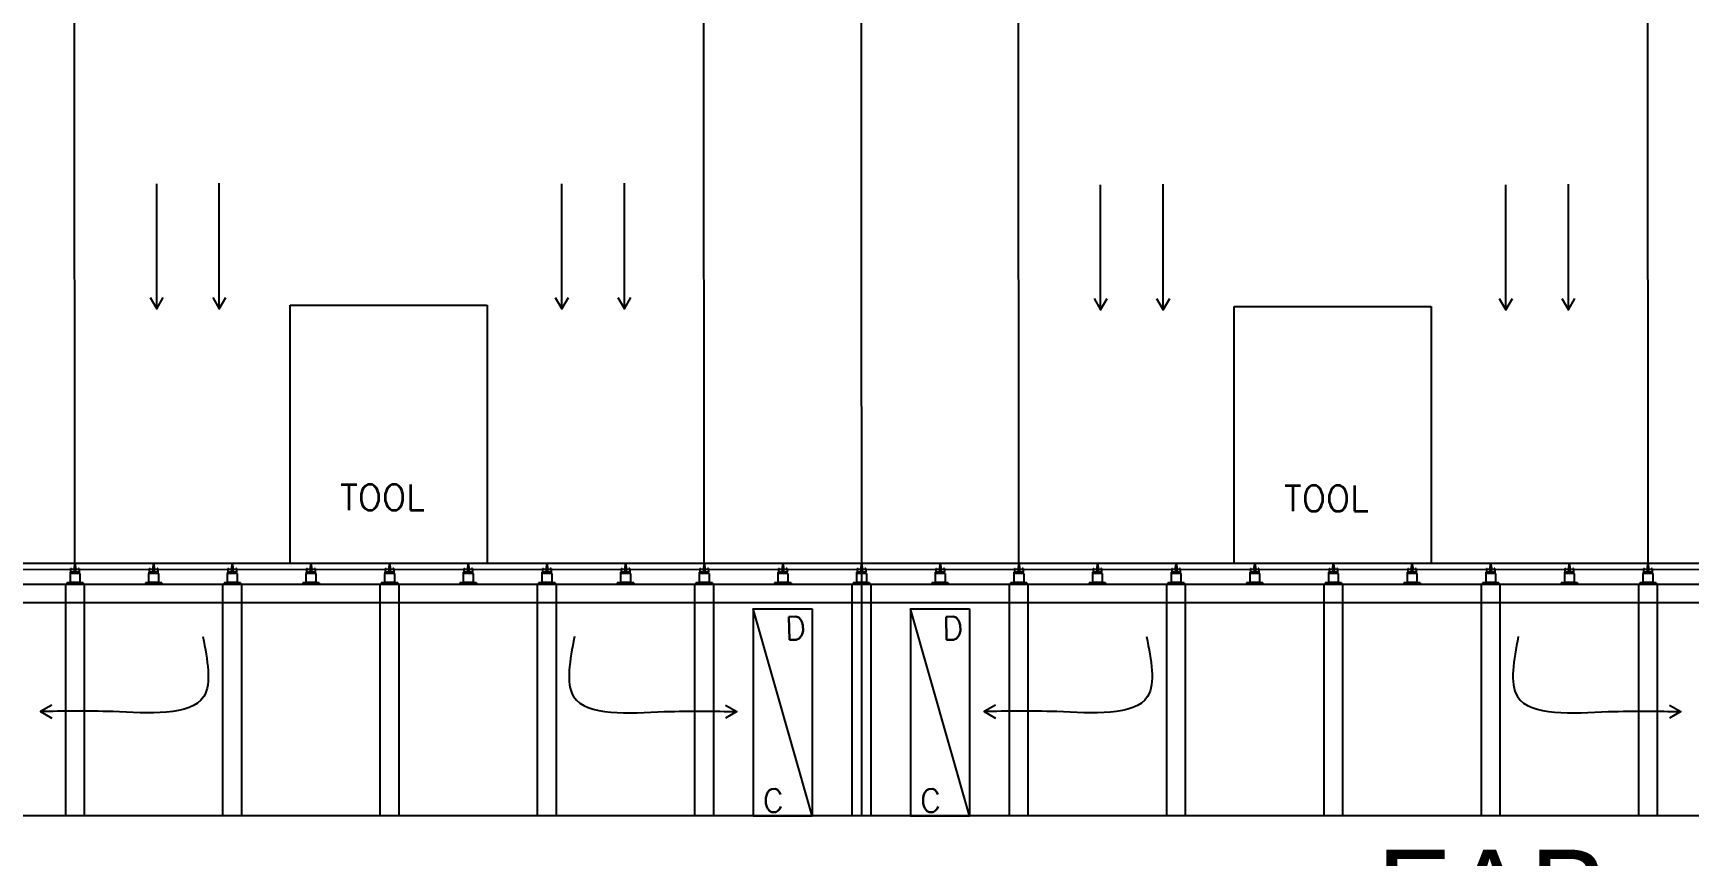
# Model space of a CAD drawing. Header units: millimetres. Extents: x -4 to 727, y 2288 to 2890.
# Drawn here: x 229.6 to 374.5, y 2411.8 to 2483.8 of the extents above; entities that cross this region are included whole.
import ezdxf
from ezdxf.enums import TextEntityAlignment as Align

# ---------------------------------------------------------------- set-up
doc = ezdxf.new("R2010")
doc.units = ezdxf.units.MM
for name, color, linetype in [('A-DETL-01', 1, 'Continuous'), ('M-CEQPM-MAU', 22, 'Continuous'), ('M-HVAC-CMDUCT', 150, 'Continuous'), ('txt', 2, 'Continuous')]:
    doc.layers.add(name, color=color, linetype=linetype)
doc.styles.add('AA-TXT', font='isocp.shx', dxfattribs={"bigfont": 'chineset.shx'})
doc.styles.add('STDTEXT', font='simplex.shx', dxfattribs={"bigfont": 'china.shx'})
doc.dimstyles.new('10-dim', dxfattribs={"dimscale": 10, "dimtxt": 0.25, "dimasz": 0.1, "dimexe": 0.1, "dimexo": 0.1, "dimgap": 0.05, "dimtad": 1, "dimdec": 0, "dimlfac": 100, "dimdsep": 46, "dimtxsty": 'AA-TXT', "dimblk": 'DOT', "dimcen": 2, "dimclrd": 256, "dimclre": 256, "dimclrt": 256, "dimazin": 0, "dimtfac": 1, "dimtdec": 0, "dimtix": 1, "dimtmove": 2, "dimatfit": 3, "dimldrblk": 'CIR', "dimfxl": 1, "dimtvp": 1, "dimtolj": 1, "dimtzin": 0, "dimarcsym": 0})

# ---------------------------------------------------------------- blocks, each defined once
blk = doc.blocks.new('_DOT')
at = {"color": 0, "linetype": 'ByBlock'}
blk.add_line((-0.5, 0), (-1, 0), dxfattribs=at)
at = {"color": 0, "linetype": 'ByBlock', "const_width": 0.5}
blk.add_lwpolyline([(-0.25, 0, 1), (0.25, 0, 1)], format="xyb", close=True, dxfattribs=at)
blk = doc.blocks.new('*D12')
at = {"layer": 'DEFPOINTS', "color": 0, "transparency": 16777216}
for p in [(137.27, 2415.3), (577.45, 2415.3), (577.45, 2404.34)]:
    blk.add_point(p, dxfattribs=at)
at = {"layer": 'txt', "lineweight": -2, "transparency": 16777216}
for p, q in [((137.27, 2412.3), (137.27, 2401.34)), ((577.45, 2412.3), (577.45, 2401.34)), ((140.27, 2404.34), (574.45, 2404.34))]:
    blk.add_line(p, q, dxfattribs=at)
at = {"layer": 'txt', "lineweight": -2, "transparency": 16777216, "xscale": 3, "yscale": 3, "zscale": 3, "rotation": 180}
blk.add_blockref('_DOT', (137.27, 2404.34), dxfattribs=at)
at = {"layer": 'txt', "lineweight": -2, "transparency": 16777216, "xscale": 3, "yscale": 3, "zscale": 3}
blk.add_blockref('_DOT', (577.45, 2404.34), dxfattribs=at)
at = {"layer": 'txt', "transparency": 16777216, "insert": (357.36, 2408.59), "char_height": 7.5, "attachment_point": 5, "style": 'AA-TXT'}
blk.add_mtext('\\A1;{\\fArial|b0|i0|c0|p34;FAB', dxfattribs=at)
blk = doc.blocks.new('CIR')
at = {"color": 0}
blk.add_line((1, 0), (-1, 0), dxfattribs=at)
at = {"color": 3}
blk.add_circle((0, 0), 0.5, dxfattribs=at)

msp = doc.modelspace()

# ---------------------------------------------------------------- linework, layer by layer
at = {"layer": 'A-DETL-01', "linetype": 'Continuous'}
msp.add_lwpolyline([(577.451, 2858.821), (577.451, 2415.304), (137.266, 2415.304), (137.266, 2858.821)], close=True, dxfattribs=at)
at = {"layer": 'M-CEQPM-MAU'}
for p, q in [((301.974, 2606.445), (302.105, 2415.257)), ((252.092, 2437.482), (252.092, 2459.982)), ((252.092, 2459.982), (269.315, 2459.982)), ((269.315, 2459.982), (269.315, 2437.482)), ((334.727, 2437.379), (334.727, 2459.879)), ((334.727, 2459.879), (351.95, 2459.879)), ((351.95, 2459.879), (351.95, 2437.379))]:
    msp.add_line(p, q, dxfattribs=at)
at = {"layer": 'M-CEQPM-MAU', "ltscale": 0.1}
for p, q in [((233.24, 2437.444), (233.163, 2551.628)), ((288.32, 2437.444), (288.243, 2551.665)), ((315.875, 2437.397), (315.798, 2551.581)), ((370.955, 2437.397), (370.878, 2551.618)), ((137.266, 2437.38), (577.451, 2437.459)), ((577.451, 2436.886), (137.266, 2436.807)), ((233.636, 2436.635), (232.843, 2436.635)), ((232.843, 2436.513), (232.843, 2436.635)), ((232.865, 2436.929), (232.939, 2436.929)), ((232.865, 2436.929), (232.865, 2436.635)), ((232.939, 2436.929), (232.939, 2436.869)), ((233.193, 2436.869), (232.939, 2436.869)), ((233.24, 2437.444), (233.148, 2436.869)), ((233.196, 2436.929), (233.182, 2436.635)), ((233.283, 2436.929), (233.196, 2436.929)), ((233.24, 2437.444), (233.332, 2436.869)), ((233.283, 2436.929), (233.298, 2436.635)), ((233.541, 2436.869), (233.286, 2436.869)), ((233.541, 2436.929), (233.541, 2436.869)), ((233.614, 2436.929), (233.541, 2436.929)), ((233.614, 2436.929), (233.614, 2436.635)), ((233.636, 2436.513), (233.636, 2436.635)), ((240.521, 2436.635), (239.728, 2436.635)), ((239.728, 2436.513), (239.728, 2436.635)), ((239.75, 2436.929), (239.824, 2436.929)), ((239.75, 2436.929), (239.75, 2436.635)), ((239.824, 2436.929), (239.824, 2436.869)), ((240.078, 2436.869), (239.824, 2436.869)), ((240.125, 2437.444), (240.033, 2436.869)), ((240.081, 2436.929), (240.067, 2436.635)), ((240.168, 2436.929), (240.081, 2436.929)), ((240.125, 2437.444), (240.217, 2436.869)), ((240.168, 2436.929), (240.183, 2436.635)), ((240.426, 2436.869), (240.171, 2436.869)), ((240.426, 2436.929), (240.426, 2436.869)), ((240.499, 2436.929), (240.426, 2436.929)), ((240.499, 2436.929), (240.499, 2436.635)), ((240.521, 2436.513), (240.521, 2436.635)), ((247.406, 2436.635), (246.613, 2436.635)), ((246.613, 2436.513), (246.613, 2436.635)), ((246.635, 2436.929), (246.709, 2436.929)), ((246.635, 2436.929), (246.635, 2436.635)), ((246.709, 2436.929), (246.709, 2436.869)), ((246.963, 2436.869), (246.709, 2436.869)), ((247.01, 2437.444), (246.918, 2436.869)), ((246.966, 2436.929), (246.952, 2436.635)), ((247.053, 2436.929), (246.966, 2436.929)), ((247.01, 2437.444), (247.102, 2436.869)), ((247.053, 2436.929), (247.068, 2436.635)), ((247.311, 2436.869), (247.056, 2436.869)), ((247.311, 2436.929), (247.311, 2436.869)), ((247.384, 2436.929), (247.311, 2436.929)), ((247.384, 2436.929), (247.384, 2436.635)), ((247.406, 2436.513), (247.406, 2436.635)), ((254.291, 2436.635), (253.498, 2436.635)), ((253.498, 2436.513), (253.498, 2436.635)), ((253.52, 2436.929), (253.594, 2436.929)), ((253.52, 2436.929), (253.52, 2436.635)), ((253.594, 2436.929), (253.594, 2436.869)), ((253.848, 2436.869), (253.594, 2436.869)), ((253.895, 2437.444), (253.803, 2436.869)), ((253.851, 2436.929), (253.837, 2436.635)), ((253.938, 2436.929), (253.851, 2436.929)), ((253.895, 2437.444), (253.987, 2436.869)), ((253.938, 2436.929), (253.953, 2436.635)), ((254.196, 2436.869), (253.941, 2436.869)), ((254.196, 2436.929), (254.196, 2436.869)), ((254.269, 2436.929), (254.196, 2436.929)), ((254.269, 2436.929), (254.269, 2436.635)), ((254.291, 2436.513), (254.291, 2436.635)), ((261.176, 2436.635), (260.383, 2436.635)), ((260.383, 2436.513), (260.383, 2436.635)), ((260.405, 2436.929), (260.479, 2436.929)), ((260.405, 2436.929), (260.405, 2436.635)), ((260.479, 2436.929), (260.479, 2436.869)), ((260.733, 2436.869), (260.479, 2436.869)), ((260.78, 2437.444), (260.688, 2436.869)), ((260.736, 2436.929), (260.722, 2436.635)), ((260.823, 2436.929), (260.736, 2436.929)), ((260.78, 2437.444), (260.872, 2436.869)), ((260.823, 2436.929), (260.838, 2436.635)), ((261.081, 2436.869), (260.826, 2436.869)), ((261.081, 2436.929), (261.081, 2436.869)), ((261.154, 2436.929), (261.081, 2436.929)), ((261.154, 2436.929), (261.154, 2436.635)), ((261.176, 2436.513), (261.176, 2436.635)), ((268.061, 2436.635), (267.268, 2436.635)), ((267.268, 2436.513), (267.268, 2436.635)), ((267.29, 2436.929), (267.364, 2436.929)), ((267.29, 2436.929), (267.29, 2436.635)), ((267.364, 2436.929), (267.364, 2436.869)), ((267.618, 2436.869), (267.364, 2436.869)), ((267.665, 2437.444), (267.573, 2436.869)), ((267.621, 2436.929), (267.607, 2436.635)), ((267.708, 2436.929), (267.621, 2436.929)), ((267.665, 2437.444), (267.757, 2436.869)), ((267.708, 2436.929), (267.723, 2436.635)), ((267.966, 2436.869), (267.711, 2436.869)), ((267.966, 2436.929), (267.966, 2436.869)), ((268.039, 2436.929), (267.966, 2436.929)), ((268.039, 2436.929), (268.039, 2436.635)), ((268.061, 2436.513), (268.061, 2436.635)), ((274.946, 2436.635), (274.153, 2436.635)), ((274.153, 2436.513), (274.153, 2436.635)), ((274.175, 2436.929), (274.249, 2436.929)), ((274.175, 2436.929), (274.175, 2436.635)), ((274.249, 2436.929), (274.249, 2436.869)), ((274.503, 2436.869), (274.249, 2436.869)), ((274.55, 2437.444), (274.458, 2436.869)), ((274.506, 2436.929), (274.492, 2436.635)), ((274.593, 2436.929), (274.506, 2436.929)), ((274.55, 2437.444), (274.642, 2436.869)), ((274.593, 2436.929), (274.608, 2436.635)), ((274.851, 2436.869), (274.596, 2436.869)), ((274.851, 2436.929), (274.851, 2436.869)), ((274.924, 2436.929), (274.851, 2436.929)), ((274.924, 2436.929), (274.924, 2436.635)), ((274.946, 2436.513), (274.946, 2436.635)), ((281.831, 2436.635), (281.038, 2436.635)), ((281.038, 2436.513), (281.038, 2436.635)), ((281.06, 2436.929), (281.134, 2436.929)), ((281.06, 2436.929), (281.06, 2436.635)), ((281.134, 2436.929), (281.134, 2436.869)), ((281.388, 2436.869), (281.134, 2436.869)), ((281.435, 2437.444), (281.343, 2436.869)), ((281.391, 2436.929), (281.377, 2436.635)), ((281.478, 2436.929), (281.391, 2436.929)), ((281.435, 2437.444), (281.527, 2436.869)), ((281.478, 2436.929), (281.493, 2436.635)), ((281.736, 2436.869), (281.481, 2436.869)), ((281.736, 2436.929), (281.736, 2436.869)), ((281.809, 2436.929), (281.736, 2436.929)), ((281.809, 2436.929), (281.809, 2436.635)), ((281.831, 2436.513), (281.831, 2436.635)), ((288.716, 2436.635), (287.923, 2436.635)), ((287.923, 2436.513), (287.923, 2436.635)), ((287.945, 2436.929), (288.019, 2436.929)), ((287.945, 2436.929), (287.945, 2436.635)), ((288.019, 2436.929), (288.019, 2436.869)), ((288.273, 2436.869), (288.019, 2436.869)), ((288.32, 2437.444), (288.228, 2436.869)), ((288.276, 2436.929), (288.262, 2436.635)), ((288.363, 2436.929), (288.276, 2436.929)), ((288.32, 2437.444), (288.412, 2436.869)), ((288.363, 2436.929), (288.378, 2436.635)), ((288.621, 2436.869), (288.366, 2436.869)), ((288.621, 2436.929), (288.621, 2436.869)), ((288.694, 2436.929), (288.621, 2436.929)), ((288.694, 2436.929), (288.694, 2436.635)), ((288.716, 2436.513), (288.716, 2436.635)), ((295.601, 2436.635), (294.808, 2436.635)), ((294.808, 2436.513), (294.808, 2436.635)), ((294.83, 2436.929), (294.904, 2436.929)), ((294.83, 2436.929), (294.83, 2436.635)), ((294.904, 2436.929), (294.904, 2436.869)), ((295.158, 2436.869), (294.904, 2436.869)), ((295.205, 2437.444), (295.113, 2436.869)), ((295.161, 2436.929), (295.147, 2436.635)), ((295.248, 2436.929), (295.161, 2436.929)), ((295.205, 2437.444), (295.297, 2436.869)), ((295.248, 2436.929), (295.263, 2436.635)), ((295.506, 2436.869), (295.251, 2436.869)), ((295.506, 2436.929), (295.506, 2436.869)), ((295.579, 2436.929), (295.506, 2436.929)), ((295.579, 2436.929), (295.579, 2436.635)), ((295.601, 2436.513), (295.601, 2436.635)), ((302.486, 2436.635), (301.693, 2436.635)), ((301.693, 2436.513), (301.693, 2436.635)), ((301.715, 2436.929), (301.789, 2436.929)), ((301.715, 2436.929), (301.715, 2436.635)), ((301.789, 2436.929), (301.789, 2436.869)), ((302.043, 2436.869), (301.789, 2436.869)), ((302.09, 2437.444), (301.998, 2436.869)), ((302.046, 2436.929), (302.032, 2436.635)), ((302.133, 2436.929), (302.046, 2436.929)), ((302.09, 2437.444), (302.182, 2436.869)), ((302.133, 2436.929), (302.148, 2436.635)), ((302.391, 2436.869), (302.136, 2436.869)), ((302.391, 2436.929), (302.391, 2436.869)), ((302.464, 2436.929), (302.391, 2436.929)), ((302.464, 2436.929), (302.464, 2436.635)), ((302.486, 2436.513), (302.486, 2436.635)), ((309.371, 2436.635), (308.578, 2436.635)), ((308.578, 2436.513), (308.578, 2436.635)), ((308.6, 2436.929), (308.674, 2436.929)), ((308.6, 2436.929), (308.6, 2436.635)), ((308.674, 2436.929), (308.674, 2436.869)), ((308.928, 2436.869), (308.674, 2436.869)), ((308.975, 2437.444), (308.883, 2436.869)), ((308.931, 2436.929), (308.917, 2436.635)), ((309.018, 2436.929), (308.931, 2436.929)), ((308.975, 2437.444), (309.067, 2436.869)), ((309.018, 2436.929), (309.033, 2436.635)), ((309.276, 2436.869), (309.021, 2436.869)), ((309.276, 2436.929), (309.276, 2436.869)), ((309.349, 2436.929), (309.276, 2436.929)), ((309.349, 2436.929), (309.349, 2436.635)), ((309.371, 2436.513), (309.371, 2436.635)), ((316.256, 2436.635), (315.463, 2436.635)), ((315.463, 2436.513), (315.463, 2436.635)), ((315.485, 2436.929), (315.559, 2436.929)), ((315.485, 2436.929), (315.485, 2436.635)), ((315.559, 2436.929), (315.559, 2436.869)), ((315.813, 2436.869), (315.559, 2436.869)), ((315.86, 2437.444), (315.768, 2436.869)), ((315.816, 2436.929), (315.802, 2436.635)), ((315.903, 2436.929), (315.816, 2436.929)), ((315.86, 2437.444), (315.952, 2436.869)), ((315.903, 2436.929), (315.918, 2436.635)), ((316.161, 2436.869), (315.906, 2436.869)), ((316.161, 2436.929), (316.161, 2436.869)), ((316.234, 2436.929), (316.161, 2436.929)), ((316.234, 2436.929), (316.234, 2436.635)), ((316.256, 2436.513), (316.256, 2436.635)), ((323.141, 2436.635), (322.348, 2436.635)), ((322.348, 2436.513), (322.348, 2436.635)), ((322.37, 2436.929), (322.444, 2436.929)), ((322.37, 2436.929), (322.37, 2436.635)), ((322.444, 2436.929), (322.444, 2436.869)), ((322.698, 2436.869), (322.444, 2436.869)), ((322.745, 2437.444), (322.653, 2436.869)), ((322.701, 2436.929), (322.687, 2436.635)), ((322.788, 2436.929), (322.701, 2436.929)), ((322.745, 2437.444), (322.837, 2436.869)), ((322.788, 2436.929), (322.803, 2436.635)), ((323.046, 2436.869), (322.791, 2436.869)), ((323.046, 2436.929), (323.046, 2436.869)), ((323.119, 2436.929), (323.046, 2436.929)), ((323.119, 2436.929), (323.119, 2436.635)), ((323.141, 2436.513), (323.141, 2436.635)), ((330.026, 2436.635), (329.233, 2436.635)), ((329.233, 2436.513), (329.233, 2436.635)), ((329.255, 2436.929), (329.329, 2436.929)), ((329.255, 2436.929), (329.255, 2436.635)), ((329.329, 2436.929), (329.329, 2436.869)), ((329.583, 2436.869), (329.329, 2436.869)), ((329.63, 2437.444), (329.538, 2436.869)), ((329.586, 2436.929), (329.572, 2436.635)), ((329.673, 2436.929), (329.586, 2436.929)), ((329.63, 2437.444), (329.722, 2436.869)), ((329.673, 2436.929), (329.688, 2436.635)), ((329.931, 2436.869), (329.676, 2436.869)), ((329.931, 2436.929), (329.931, 2436.869)), ((330.004, 2436.929), (329.931, 2436.929)), ((330.004, 2436.929), (330.004, 2436.635)), ((330.026, 2436.513), (330.026, 2436.635)), ((336.911, 2436.635), (336.118, 2436.635)), ((336.118, 2436.513), (336.118, 2436.635)), ((336.14, 2436.929), (336.214, 2436.929)), ((336.14, 2436.929), (336.14, 2436.635)), ((336.214, 2436.929), (336.214, 2436.869)), ((336.468, 2436.869), (336.214, 2436.869)), ((336.515, 2437.444), (336.423, 2436.869)), ((336.471, 2436.929), (336.457, 2436.635)), ((336.558, 2436.929), (336.471, 2436.929)), ((336.515, 2437.444), (336.607, 2436.869)), ((336.558, 2436.929), (336.573, 2436.635)), ((336.816, 2436.869), (336.561, 2436.869)), ((336.816, 2436.929), (336.816, 2436.869)), ((336.889, 2436.929), (336.816, 2436.929)), ((336.889, 2436.929), (336.889, 2436.635)), ((336.911, 2436.513), (336.911, 2436.635)), ((343.796, 2436.635), (343.003, 2436.635)), ((343.003, 2436.513), (343.003, 2436.635)), ((343.025, 2436.929), (343.099, 2436.929)), ((343.025, 2436.929), (343.025, 2436.635)), ((343.099, 2436.929), (343.099, 2436.869)), ((343.353, 2436.869), (343.099, 2436.869)), ((343.4, 2437.444), (343.308, 2436.869)), ((343.356, 2436.929), (343.342, 2436.635)), ((343.443, 2436.929), (343.356, 2436.929)), ((343.4, 2437.444), (343.492, 2436.869)), ((343.443, 2436.929), (343.458, 2436.635)), ((343.701, 2436.869), (343.446, 2436.869)), ((343.701, 2436.929), (343.701, 2436.869)), ((343.774, 2436.929), (343.701, 2436.929)), ((343.774, 2436.929), (343.774, 2436.635)), ((343.796, 2436.513), (343.796, 2436.635)), ((350.681, 2436.635), (349.888, 2436.635)), ((349.888, 2436.513), (349.888, 2436.635)), ((349.91, 2436.929), (349.984, 2436.929)), ((349.91, 2436.929), (349.91, 2436.635)), ((349.984, 2436.929), (349.984, 2436.869)), ((350.238, 2436.869), (349.984, 2436.869)), ((350.285, 2437.444), (350.193, 2436.869)), ((350.241, 2436.929), (350.227, 2436.635)), ((350.328, 2436.929), (350.241, 2436.929)), ((350.285, 2437.444), (350.377, 2436.869)), ((350.328, 2436.929), (350.343, 2436.635)), ((350.586, 2436.869), (350.331, 2436.869)), ((350.586, 2436.929), (350.586, 2436.869)), ((350.659, 2436.929), (350.586, 2436.929)), ((350.659, 2436.929), (350.659, 2436.635)), ((350.681, 2436.513), (350.681, 2436.635)), ((357.566, 2436.635), (356.773, 2436.635)), ((356.773, 2436.513), (356.773, 2436.635)), ((356.795, 2436.929), (356.869, 2436.929)), ((356.795, 2436.929), (356.795, 2436.635)), ((356.869, 2436.929), (356.869, 2436.869)), ((357.123, 2436.869), (356.869, 2436.869)), ((357.17, 2437.444), (357.078, 2436.869)), ((357.126, 2436.929), (357.112, 2436.635)), ((357.213, 2436.929), (357.126, 2436.929)), ((357.17, 2437.444), (357.262, 2436.869)), ((357.213, 2436.929), (357.228, 2436.635)), ((357.471, 2436.869), (357.216, 2436.869)), ((357.471, 2436.929), (357.471, 2436.869)), ((357.544, 2436.929), (357.471, 2436.929)), ((357.544, 2436.929), (357.544, 2436.635)), ((357.566, 2436.513), (357.566, 2436.635)), ((364.451, 2436.635), (363.658, 2436.635)), ((363.658, 2436.513), (363.658, 2436.635)), ((363.68, 2436.929), (363.754, 2436.929)), ((363.68, 2436.929), (363.68, 2436.635)), ((363.754, 2436.929), (363.754, 2436.869)), ((364.008, 2436.869), (363.754, 2436.869)), ((364.055, 2437.444), (363.963, 2436.869)), ((364.011, 2436.929), (363.997, 2436.635)), ((364.098, 2436.929), (364.011, 2436.929)), ((364.055, 2437.444), (364.147, 2436.869)), ((364.098, 2436.929), (364.113, 2436.635)), ((364.356, 2436.869), (364.101, 2436.869)), ((364.356, 2436.929), (364.356, 2436.869)), ((364.429, 2436.929), (364.356, 2436.929)), ((364.429, 2436.929), (364.429, 2436.635)), ((364.451, 2436.513), (364.451, 2436.635)), ((371.336, 2436.635), (370.543, 2436.635)), ((370.543, 2436.513), (370.543, 2436.635)), ((370.565, 2436.929), (370.639, 2436.929)), ((370.565, 2436.929), (370.565, 2436.635)), ((370.639, 2436.929), (370.639, 2436.869)), ((370.893, 2436.869), (370.639, 2436.869)), ((370.94, 2437.444), (370.848, 2436.869)), ((370.896, 2436.929), (370.882, 2436.635)), ((370.983, 2436.929), (370.896, 2436.929)), ((370.94, 2437.444), (371.032, 2436.869)), ((370.983, 2436.929), (370.998, 2436.635)), ((371.241, 2436.869), (370.986, 2436.869)), ((371.241, 2436.929), (371.241, 2436.869)), ((371.314, 2436.929), (371.241, 2436.929)), ((371.314, 2436.929), (371.314, 2436.635)), ((371.336, 2436.513), (371.336, 2436.635)), ((233.96, 2435.678), (232.52, 2435.678)), ((232.52, 2435.678), (232.52, 2435.561)), ((233.96, 2435.561), (232.52, 2435.561)), ((232.808, 2436.513), (232.808, 2435.752)), ((233.672, 2436.513), (232.808, 2436.513)), ((232.808, 2435.752), (233.672, 2435.752)), ((232.855, 2435.752), (232.855, 2435.682)), ((233.625, 2435.752), (233.625, 2435.678)), ((233.672, 2436.513), (233.672, 2435.752)), ((233.96, 2435.678), (233.96, 2435.561)), ((240.845, 2435.678), (239.405, 2435.678)), ((239.405, 2435.678), (239.405, 2435.561)), ((240.845, 2435.561), (239.405, 2435.561)), ((239.693, 2436.513), (239.693, 2435.752)), ((240.557, 2436.513), (239.693, 2436.513)), ((239.693, 2435.752), (240.557, 2435.752)), ((239.74, 2435.752), (239.74, 2435.682)), ((240.51, 2435.752), (240.51, 2435.678)), ((240.557, 2436.513), (240.557, 2435.752)), ((240.845, 2435.678), (240.845, 2435.561)), ((247.73, 2435.678), (246.29, 2435.678)), ((246.29, 2435.678), (246.29, 2435.561)), ((247.73, 2435.561), (246.29, 2435.561)), ((246.578, 2436.513), (246.578, 2435.752)), ((247.442, 2436.513), (246.578, 2436.513)), ((246.578, 2435.752), (247.442, 2435.752)), ((246.625, 2435.752), (246.625, 2435.682)), ((247.395, 2435.752), (247.395, 2435.678)), ((247.442, 2436.513), (247.442, 2435.752)), ((247.73, 2435.678), (247.73, 2435.561)), ((254.615, 2435.678), (253.175, 2435.678)), ((253.175, 2435.678), (253.175, 2435.561)), ((254.615, 2435.561), (253.175, 2435.561)), ((253.463, 2436.513), (253.463, 2435.752)), ((254.327, 2436.513), (253.463, 2436.513)), ((253.463, 2435.752), (254.327, 2435.752)), ((253.51, 2435.752), (253.51, 2435.682)), ((254.28, 2435.752), (254.28, 2435.678)), ((254.327, 2436.513), (254.327, 2435.752)), ((254.615, 2435.678), (254.615, 2435.561)), ((261.5, 2435.678), (260.06, 2435.678)), ((260.06, 2435.678), (260.06, 2435.561)), ((261.5, 2435.561), (260.06, 2435.561)), ((260.348, 2436.513), (260.348, 2435.752)), ((261.212, 2436.513), (260.348, 2436.513)), ((260.348, 2435.752), (261.212, 2435.752)), ((260.395, 2435.752), (260.395, 2435.682)), ((261.165, 2435.752), (261.165, 2435.678)), ((261.212, 2436.513), (261.212, 2435.752)), ((261.5, 2435.678), (261.5, 2435.561)), ((268.385, 2435.678), (266.945, 2435.678)), ((266.945, 2435.678), (266.945, 2435.561)), ((268.385, 2435.561), (266.945, 2435.561)), ((267.233, 2436.513), (267.233, 2435.752)), ((268.097, 2436.513), (267.233, 2436.513)), ((267.233, 2435.752), (268.097, 2435.752)), ((267.28, 2435.752), (267.28, 2435.682)), ((268.05, 2435.752), (268.05, 2435.678)), ((268.097, 2436.513), (268.097, 2435.752)), ((268.385, 2435.678), (268.385, 2435.561)), ((275.27, 2435.678), (273.83, 2435.678)), ((273.83, 2435.678), (273.83, 2435.561)), ((275.27, 2435.561), (273.83, 2435.561)), ((274.118, 2436.513), (274.118, 2435.752)), ((274.982, 2436.513), (274.118, 2436.513)), ((274.118, 2435.752), (274.982, 2435.752)), ((274.165, 2435.752), (274.165, 2435.682)), ((274.935, 2435.752), (274.935, 2435.678)), ((274.982, 2436.513), (274.982, 2435.752)), ((275.27, 2435.678), (275.27, 2435.561)), ((282.155, 2435.678), (280.715, 2435.678)), ((280.715, 2435.678), (280.715, 2435.561)), ((282.155, 2435.561), (280.715, 2435.561)), ((281.003, 2436.513), (281.003, 2435.752)), ((281.867, 2436.513), (281.003, 2436.513)), ((281.003, 2435.752), (281.867, 2435.752)), ((281.05, 2435.752), (281.05, 2435.682)), ((281.82, 2435.752), (281.82, 2435.678)), ((281.867, 2436.513), (281.867, 2435.752)), ((282.155, 2435.678), (282.155, 2435.561)), ((289.04, 2435.678), (287.6, 2435.678)), ((287.6, 2435.678), (287.6, 2435.561)), ((289.04, 2435.561), (287.6, 2435.561)), ((287.888, 2436.513), (287.888, 2435.752)), ((288.752, 2436.513), (287.888, 2436.513)), ((287.888, 2435.752), (288.752, 2435.752)), ((287.935, 2435.752), (287.935, 2435.682)), ((288.705, 2435.752), (288.705, 2435.678)), ((288.752, 2436.513), (288.752, 2435.752)), ((289.04, 2435.678), (289.04, 2435.561)), ((295.925, 2435.678), (294.485, 2435.678)), ((294.485, 2435.678), (294.485, 2435.561)), ((295.925, 2435.561), (294.485, 2435.561)), ((294.773, 2436.513), (294.773, 2435.752)), ((295.637, 2436.513), (294.773, 2436.513)), ((294.773, 2435.752), (295.637, 2435.752)), ((294.82, 2435.752), (294.82, 2435.682)), ((295.59, 2435.752), (295.59, 2435.678)), ((295.637, 2436.513), (295.637, 2435.752)), ((295.925, 2435.678), (295.925, 2435.561)), ((302.81, 2435.678), (301.37, 2435.678)), ((301.37, 2435.678), (301.37, 2435.561)), ((302.81, 2435.561), (301.37, 2435.561)), ((301.658, 2436.513), (301.658, 2435.752)), ((302.522, 2436.513), (301.658, 2436.513)), ((301.658, 2435.752), (302.522, 2435.752)), ((301.705, 2435.752), (301.705, 2435.682)), ((302.475, 2435.752), (302.475, 2435.678)), ((302.522, 2436.513), (302.522, 2435.752)), ((302.81, 2435.678), (302.81, 2435.561)), ((309.695, 2435.678), (308.255, 2435.678)), ((308.255, 2435.678), (308.255, 2435.561)), ((309.695, 2435.561), (308.255, 2435.561)), ((308.543, 2436.513), (308.543, 2435.752)), ((309.407, 2436.513), (308.543, 2436.513)), ((308.543, 2435.752), (309.407, 2435.752)), ((308.59, 2435.752), (308.59, 2435.682)), ((309.36, 2435.752), (309.36, 2435.678)), ((309.407, 2436.513), (309.407, 2435.752)), ((309.695, 2435.678), (309.695, 2435.561)), ((316.58, 2435.678), (315.14, 2435.678)), ((315.14, 2435.678), (315.14, 2435.561)), ((316.58, 2435.561), (315.14, 2435.561)), ((315.428, 2436.513), (315.428, 2435.752)), ((316.292, 2436.513), (315.428, 2436.513)), ((315.428, 2435.752), (316.292, 2435.752)), ((315.475, 2435.752), (315.475, 2435.682)), ((316.245, 2435.752), (316.245, 2435.678)), ((316.292, 2436.513), (316.292, 2435.752)), ((316.58, 2435.678), (316.58, 2435.561)), ((323.465, 2435.678), (322.025, 2435.678)), ((322.025, 2435.678), (322.025, 2435.561)), ((323.465, 2435.561), (322.025, 2435.561)), ((322.313, 2436.513), (322.313, 2435.752)), ((323.177, 2436.513), (322.313, 2436.513)), ((322.313, 2435.752), (323.177, 2435.752)), ((322.36, 2435.752), (322.36, 2435.682)), ((323.13, 2435.752), (323.13, 2435.678)), ((323.177, 2436.513), (323.177, 2435.752)), ((323.465, 2435.678), (323.465, 2435.561)), ((330.35, 2435.678), (328.91, 2435.678)), ((328.91, 2435.678), (328.91, 2435.561)), ((330.35, 2435.561), (328.91, 2435.561)), ((329.198, 2436.513), (329.198, 2435.752)), ((330.062, 2436.513), (329.198, 2436.513)), ((329.198, 2435.752), (330.062, 2435.752)), ((329.245, 2435.752), (329.245, 2435.682)), ((330.015, 2435.752), (330.015, 2435.678)), ((330.062, 2436.513), (330.062, 2435.752)), ((330.35, 2435.678), (330.35, 2435.561)), ((337.235, 2435.678), (335.795, 2435.678)), ((335.795, 2435.678), (335.795, 2435.561)), ((337.235, 2435.561), (335.795, 2435.561)), ((336.083, 2436.513), (336.083, 2435.752)), ((336.947, 2436.513), (336.083, 2436.513)), ((336.083, 2435.752), (336.947, 2435.752)), ((336.13, 2435.752), (336.13, 2435.682)), ((336.9, 2435.752), (336.9, 2435.678)), ((336.947, 2436.513), (336.947, 2435.752)), ((337.235, 2435.678), (337.235, 2435.561)), ((344.12, 2435.678), (342.68, 2435.678)), ((342.68, 2435.678), (342.68, 2435.561)), ((344.12, 2435.561), (342.68, 2435.561)), ((342.968, 2436.513), (342.968, 2435.752)), ((343.832, 2436.513), (342.968, 2436.513)), ((342.968, 2435.752), (343.832, 2435.752)), ((343.015, 2435.752), (343.015, 2435.682)), ((343.785, 2435.752), (343.785, 2435.678)), ((343.832, 2436.513), (343.832, 2435.752)), ((344.12, 2435.678), (344.12, 2435.561)), ((351.005, 2435.678), (349.565, 2435.678)), ((349.565, 2435.678), (349.565, 2435.561)), ((351.005, 2435.561), (349.565, 2435.561)), ((349.853, 2436.513), (349.853, 2435.752)), ((350.717, 2436.513), (349.853, 2436.513)), ((349.853, 2435.752), (350.717, 2435.752)), ((349.9, 2435.752), (349.9, 2435.682)), ((350.67, 2435.752), (350.67, 2435.678)), ((350.717, 2436.513), (350.717, 2435.752)), ((351.005, 2435.678), (351.005, 2435.561)), ((357.89, 2435.678), (356.45, 2435.678)), ((356.45, 2435.678), (356.45, 2435.561)), ((357.89, 2435.561), (356.45, 2435.561)), ((356.738, 2436.513), (356.738, 2435.752)), ((357.602, 2436.513), (356.738, 2436.513)), ((356.738, 2435.752), (357.602, 2435.752)), ((356.785, 2435.752), (356.785, 2435.682)), ((357.555, 2435.752), (357.555, 2435.678)), ((357.602, 2436.513), (357.602, 2435.752)), ((357.89, 2435.678), (357.89, 2435.561)), ((364.775, 2435.678), (363.335, 2435.678)), ((363.335, 2435.678), (363.335, 2435.561)), ((364.775, 2435.561), (363.335, 2435.561)), ((363.623, 2436.513), (363.623, 2435.752)), ((364.487, 2436.513), (363.623, 2436.513)), ((363.623, 2435.752), (364.487, 2435.752)), ((363.67, 2435.752), (363.67, 2435.682)), ((364.44, 2435.752), (364.44, 2435.678)), ((364.487, 2436.513), (364.487, 2435.752)), ((364.775, 2435.678), (364.775, 2435.561)), ((371.66, 2435.678), (370.22, 2435.678)), ((370.22, 2435.678), (370.22, 2435.561)), ((371.66, 2435.561), (370.22, 2435.561)), ((370.508, 2436.513), (370.508, 2435.752)), ((371.372, 2436.513), (370.508, 2436.513)), ((370.508, 2435.752), (371.372, 2435.752)), ((370.555, 2435.752), (370.555, 2435.682)), ((371.325, 2435.752), (371.325, 2435.678)), ((371.372, 2436.513), (371.372, 2435.752)), ((371.66, 2435.678), (371.66, 2435.561))]:
    msp.add_line(p, q, dxfattribs=at)
at = {"layer": 'M-CEQPM-MAU', "color": 4}
for p, q in [((292.622, 2433.408), (292.622, 2415.304)), ((306.392, 2433.408), (306.392, 2415.304)), ((292.622, 2415.304), (297.788, 2415.304)), ((306.392, 2415.304), (311.558, 2415.304))]:
    msp.add_line(p, q, dxfattribs=at)
at = {"layer": 'M-CEQPM-MAU', "ltscale": 0.1}
msp.add_lwpolyline([(577.451, 2433.941), (137.266, 2433.941), (137.266, 2435.561), (577.451, 2435.561)], dxfattribs=at)
for points in [[(232.43, 2415.304), (232.43, 2435.561), (234.05, 2435.561), (234.05, 2415.304)], [(246.2, 2415.304), (246.2, 2435.561), (247.82, 2435.561), (247.82, 2415.304)], [(259.97, 2415.304), (259.97, 2435.561), (261.59, 2435.561), (261.59, 2415.304)], [(273.74, 2415.304), (273.74, 2435.561), (275.36, 2435.561), (275.36, 2415.304)], [(287.51, 2415.304), (287.51, 2435.561), (289.13, 2435.561), (289.13, 2415.304)], [(301.28, 2415.304), (301.28, 2435.561), (302.9, 2435.561), (302.9, 2415.304)], [(315.05, 2415.304), (315.05, 2435.561), (316.67, 2435.561), (316.67, 2415.304)], [(328.82, 2415.304), (328.82, 2435.561), (330.44, 2435.561), (330.44, 2415.304)], [(342.59, 2415.304), (342.59, 2435.561), (344.21, 2435.561), (344.21, 2415.304)], [(356.36, 2415.304), (356.36, 2435.561), (357.98, 2435.561), (357.98, 2415.304)], [(370.13, 2415.304), (370.13, 2435.561), (371.75, 2435.561), (371.75, 2415.304)]]:
    msp.add_lwpolyline(points, close=True, dxfattribs=at)
at = {"layer": 'M-CEQPM-MAU', "color": 4}
for points in [[(297.788, 2433.408), (297.788, 2415.304), (292.622, 2433.408)], [(311.558, 2433.408), (311.558, 2415.304), (306.392, 2433.408)]]:
    msp.add_lwpolyline(points, close=True, dxfattribs=at)
at = {"layer": 'M-HVAC-CMDUCT'}
for p, q in [((240.396, 2459.68), (240.396, 2470.63)), ((245.873, 2459.68), (245.873, 2470.687)), ((275.865, 2459.68), (275.865, 2470.63)), ((281.343, 2459.68), (281.343, 2470.687)), ((323.031, 2459.577), (323.031, 2470.528)), ((328.508, 2459.577), (328.508, 2470.584)), ((358.501, 2459.577), (358.501, 2470.528)), ((363.978, 2459.577), (363.978, 2470.584))]:
    msp.add_line(p, q, dxfattribs=at)
for points in [[(239.822, 2460.673), (240.396, 2459.68), (240.969, 2460.673)], [(245.299, 2460.673), (245.873, 2459.68), (246.447, 2460.673)], [(275.292, 2460.673), (275.865, 2459.68), (276.439, 2460.673)], [(280.769, 2460.673), (281.343, 2459.68), (281.916, 2460.673)], [(322.457, 2460.571), (323.031, 2459.577), (323.605, 2460.571)], [(327.934, 2460.571), (328.508, 2459.577), (329.082, 2460.571)], [(357.927, 2460.571), (358.501, 2459.577), (359.074, 2460.571)], [(363.404, 2460.571), (363.978, 2459.577), (364.552, 2460.571)], [(231.212, 2424.984), (230.218, 2424.41), (231.212, 2423.836)], [(290.195, 2424.984), (291.188, 2424.41), (290.195, 2423.836)], [(313.832, 2424.984), (312.838, 2424.41), (313.832, 2423.836)], [(372.815, 2424.984), (373.808, 2424.41), (372.815, 2423.836)]]:
    msp.add_lwpolyline(points, dxfattribs=at)
for points in [[(244.437, 2430.979), (244.509, 2425.728), (236.572, 2424.41), (230.218, 2424.41)], [(276.97, 2430.979), (276.898, 2425.728), (284.834, 2424.41), (291.188, 2424.41)], [(327.057, 2430.979), (327.129, 2425.728), (319.192, 2424.41), (312.838, 2424.41)], [(359.59, 2430.979), (359.518, 2425.728), (367.454, 2424.41), (373.808, 2424.41)]]:
    msp.add_spline(points, degree=3, dxfattribs=at)

# ---------------------------------------------------------------- texts
at = {"layer": 'M-CEQPM-MAU', "style": 'STDTEXT'}
for p in [(256.457, 2443.175), (339.092, 2443.072)]:
    msp.add_text('TOOL', height=2.25, dxfattribs=at).set_placement(p, align=Align.MIDDLE_LEFT)
at = {"layer": 'M-CEQPM-MAU', "color": 4, "style": 'STDTEXT'}
for s, p in [('D', (296.327, 2431.72)), ('D', (310.097, 2431.72)), ('C', (294.367, 2416.63)), ('C', (308.137, 2416.63))]:
    msp.add_text(s, height=2.025, rotation=1, dxfattribs=at).set_placement(p, align=Align.MIDDLE)

# ---------------------------------------------------------------- dimensions: what is measured, and where the dimension line sits
at = {"layer": 'txt'}
dim = msp.add_linear_dim(base=(577.451, 2404.345), p1=(137.266, 2415.304), p2=(577.451, 2415.304), text='{\\fArial|b0|i0|c0|p34;FAB', dimstyle='10-dim', override={"dimtxt": 0.75, "dimasz": 0.3, "dimexe": 0.3, "dimexo": 0.3}, dxfattribs=at)
dim.commit()
dim.dimension.update_dxf_attribs({"geometry": '*D12', "text_midpoint": (357.358, 2408.595)})

doc.saveas('drawing.dxf')
